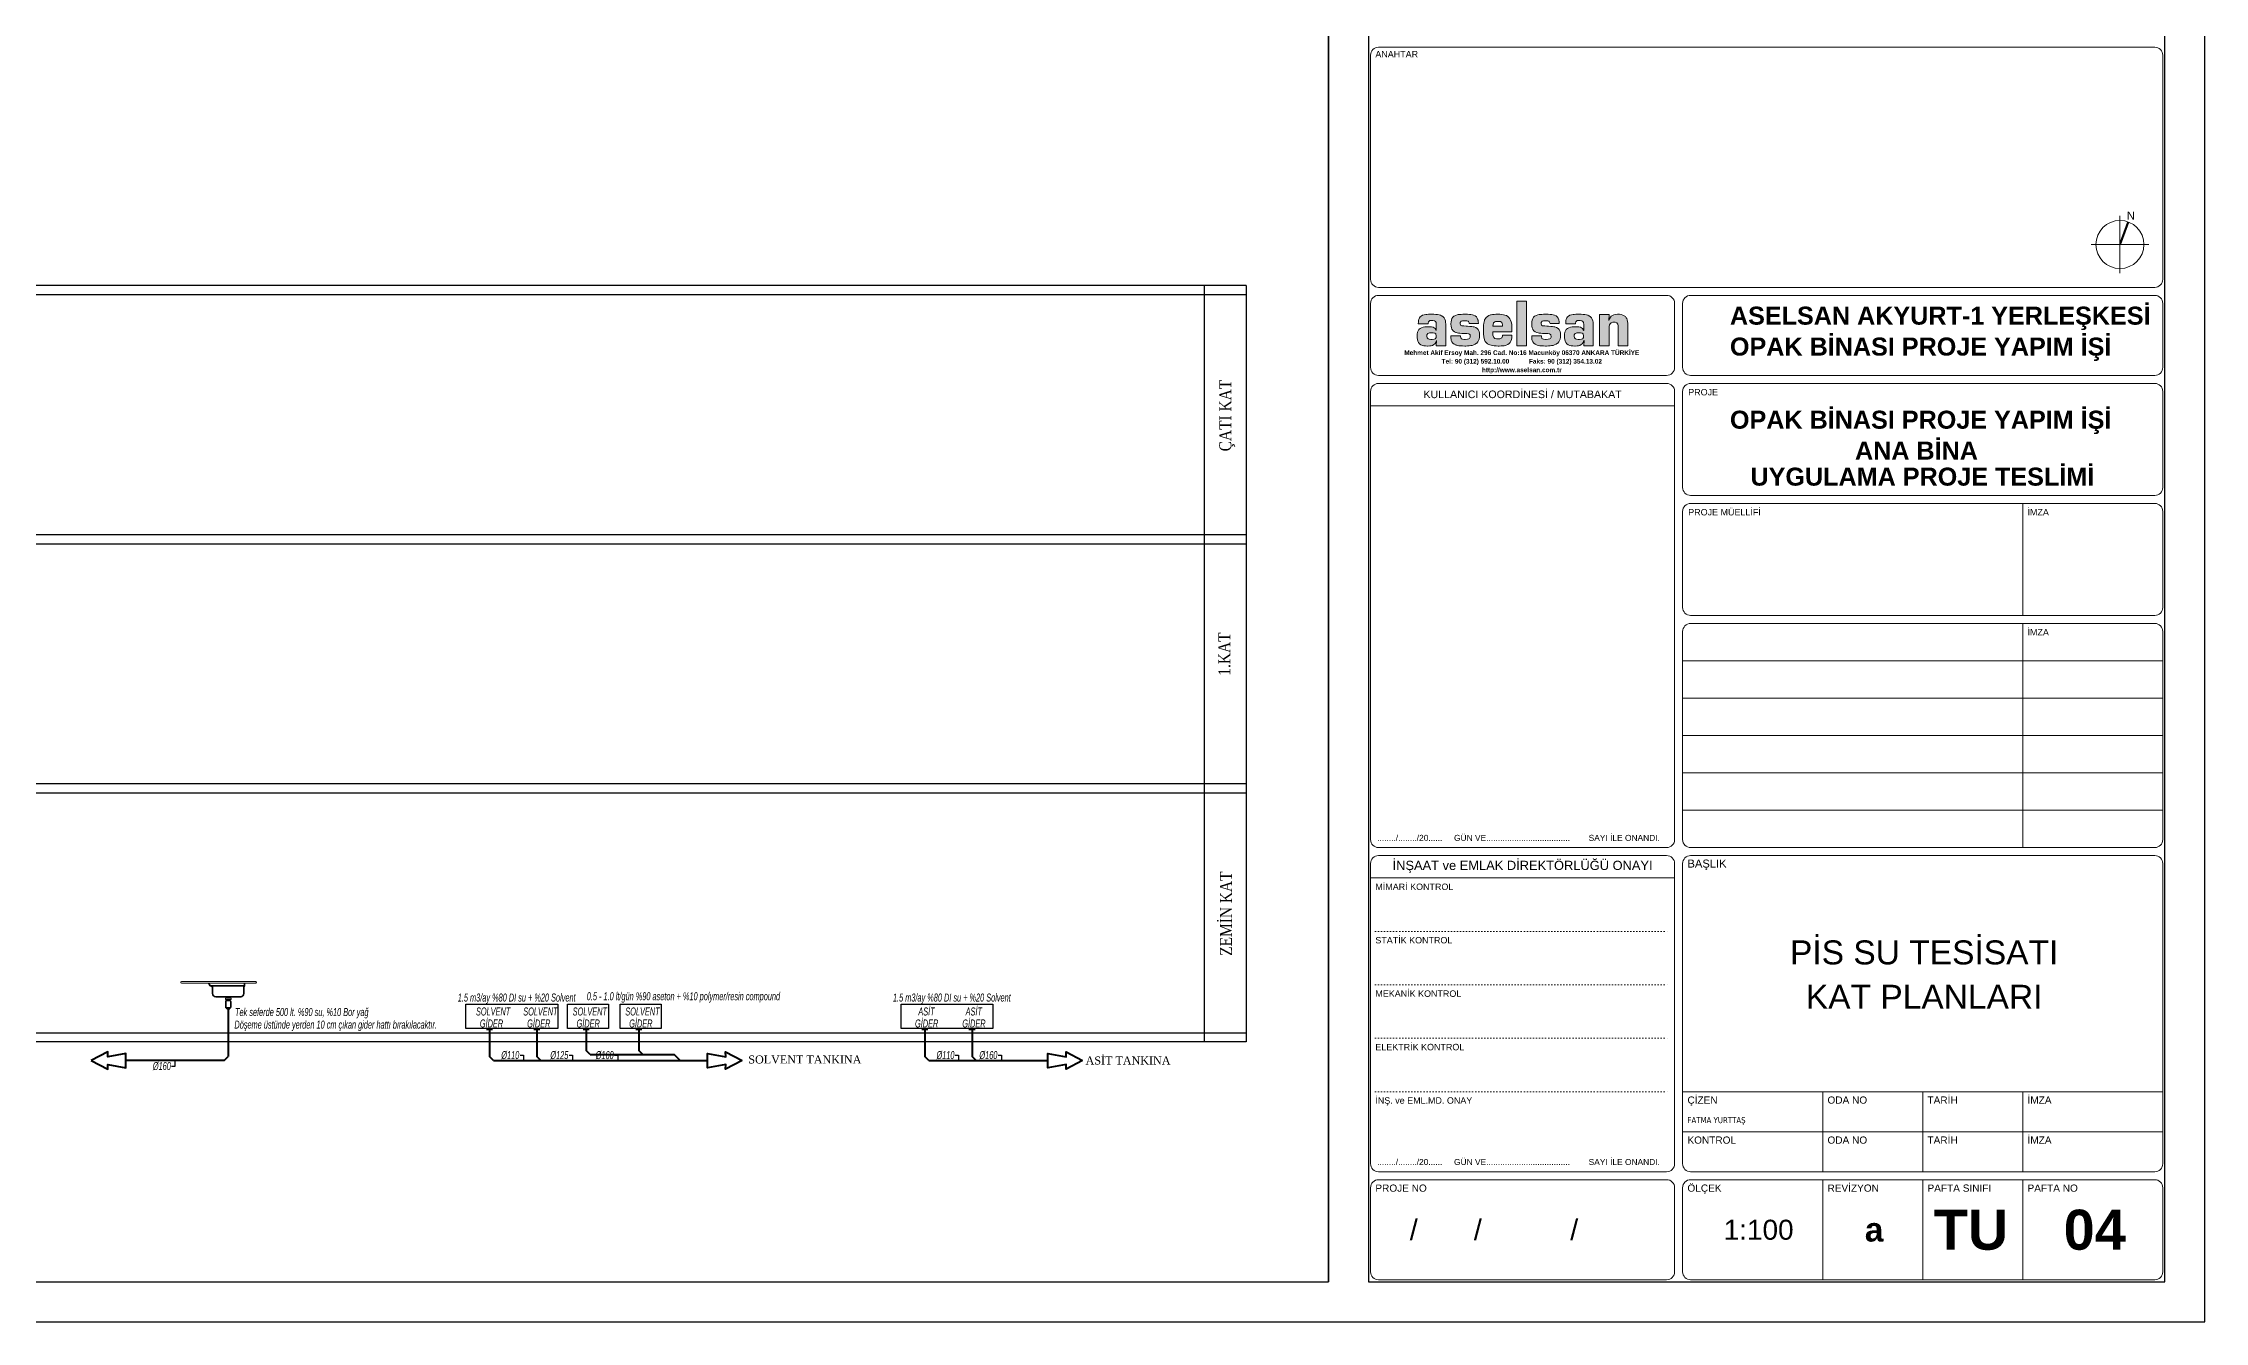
# Model space of a CAD drawing. Header units: centimetres. Extents: x 372964 to 529194, y 28783 to 59011.
# Drawn here: x 523791 to 529194, y 50011 to 53206 of the extents above; entities that cross this region are included whole.
import ezdxf
from ezdxf.enums import TextEntityAlignment as Align

# ---------------------------------------------------------------- set-up
doc = ezdxf.new("R2010")
doc.units = ezdxf.units.CM
doc.linetypes.add('DOT', pattern=[0.25, 0, -0.25])
doc.layers.get('0').update_dxf_attribs({"lineweight": 9})
for name, color, linetype, lineweight in [('0-KRCN-ANTET', 71, 'Continuous', 30), ('0-KRCN-SHT-02CIHAZ', 132, 'Continuous', 25), ('0-KRCN-SHT-EVYEBİRGÖZLÜ', 171, 'Continuous', 35), ('0-KRCN-SHT-PİSSU-BORU', 220, 'PISSU_LINE50', 40), ('0-KRCN-SHT-YAZI-ÇAP-PİSSU', 41, 'Continuous', 30), ('0-KRCN-Z-ANTET', 71, 'Continuous', 30)]:
    doc.layers.add(name, color=color, linetype=linetype, lineweight=lineweight)
doc.styles.add('BAYBURT XREF$0$TIMES', font='times.ttf')
doc.styles.add('Ince', font='arial.ttf')
doc.styles.add('Kalin02', font='arialbd.ttf')
doc.styles.add('logo', font='verdana.ttf')
doc.styles.add('MUF', font='isocpeur.ttf')
doc.styles.add('Normal', font='arial.ttf')
doc.styles.add('YAZI', font='times.ttf')
doc.styles.add('ÇAP-2', font='ARIALNBI.TTF')
doc.linetypes.add('PISSU_LINE50', pattern='A,50,-10,["C",MUF,S=10,R=0,X=1,Y=-5],0', length=60)

# ---------------------------------------------------------------- blocks, each defined once
blk = doc.blocks.new('A$C2C4C0CCB')
at = {"layer": '0-KRCN-SHT-EVYEBİRGÖZLÜ', "color": 120, "lineweight": 20}
for p, q in [((-72.7, 82), (20, 82)), ((-72.7, 80), (20, 80)), ((-17.2, 61.2), (-17.4, 63.1)), ((-11.6, 61.2), (-17.2, 61.2)), ((-16.3, 59.8), (-16.3, 58.3)), ((-12.5, 59.8), (-12.5, 58.3)), ((-11.6, 61.2), (-11.4, 63.1))]:
    blk.add_line(p, q, dxfattribs=at)
at = {"layer": '0-KRCN-SHT-EVYEBİRGÖZLÜ', "linetype": 'Continuous'}
for p, q in [((-38.7, 80), (-37.9, 77.9)), ((-36, 76.6), (5.9, 76.6)), ((-36, 76.6), (-36, 76.6)), ((-34, 74.6), (-34, 67.1)), ((-30, 63.1), (1.2, 63.1)), ((5.2, 74.6), (5.2, 67.1)), ((6, 80), (6, 77)), ((-16.3, 49.1), (-16.3, 47.9)), ((-12.5, 47.9), (-16.3, 47.9)), ((-12.5, 49.1), (-12.5, 47.9))]:
    blk.add_line(p, q, dxfattribs=at)
at = {"layer": '0-KRCN-SHT-EVYEBİRGÖZLÜ', "color": 120, "lineweight": 20}
blk.add_lwpolyline([(-10.8, 61.2), (-10.8, 59.8), (-18, 59.8), (-18, 61.2)], close=True, dxfattribs=at)
at = {"layer": '0-KRCN-SHT-EVYEBİRGÖZLÜ', "linetype": 'Continuous'}
blk.add_lwpolyline([(-11.3, 57.3), (-11.3, 50.1, -0.414214), (-12.3, 49.1), (-16.5, 49.1, -0.414214), (-17.5, 50.1), (-17.5, 57.3, -0.414214), (-16.5, 58.3), (-12.3, 58.3, -0.414214)], format="xyb", close=True, dxfattribs=at)
at = {"layer": '0-KRCN-SHT-EVYEBİRGÖZLÜ', "color": 120, "lineweight": 20}
for centre, start, end in [((-72.7, 81), 90, 270), ((20, 81), 270, 90)]:
    blk.add_arc(centre, 1, start, end, dxfattribs=at)
at = {"layer": '0-KRCN-SHT-EVYEBİRGÖZLÜ', "linetype": 'Continuous'}
for centre, radius, start, end in [((-36, 78.6), 2, 201.2748, 270), ((-36, 74.6), 2, 0, 90), ((-30, 67.1), 4, 180, 270), ((1.2, 67.1), 4, 270, 0), ((7.2, 74.6), 2, 143.6404, 180), ((4, 77), 2, 323.6404, 0)]:
    blk.add_arc(centre, radius, start, end, dxfattribs=at)

msp = doc.modelspace()

# ---------------------------------------------------------------- hatches: boundary and pattern name
msp.add_hatch(color=256).paths.add_polyline_path([(528980.414, 52707.137), (528981.918, 52703.261), (528985.577, 52705.235), (529005.177, 52758.433), (529000.015, 52760.335)])
at = {"true_color": 0x0076c2}
h = msp.add_hatch(color=152, dxfattribs=at)
h.paths.add_polyline_path([(527297.33, 52500.897), (527297.178, 52504.431), (527296.646, 52509.523), (527296.114, 52512.487), (527294.784, 52516.478), (527292.732, 52519.936), (527290.034, 52522.824), (527286.689, 52525.142), (527286.195, 52525.408), (527283.459, 52526.51), (527280.191, 52527.422), (527276.391, 52528.144), (527271.983, 52528.638), (527267.043, 52528.942), (527261.571, 52529.056), (527258.417, 52529.018), (527253.629, 52528.942), (527249.715, 52528.714), (527246.713, 52528.41), (527242.874, 52527.688), (527238.732, 52526.358), (527235.35, 52524.534), (527232.652, 52522.216), (527230.866, 52519.708), (527229.27, 52515.794), (527228.966, 52514.35), (527228.472, 52510.321), (527228.32, 52505.115), (527252.679, 52505.115), (527252.793, 52506.559), (527253.787, 52510.924), (527257.201, 52512.982), (527261.951, 52513.59), (527264.421, 52513.476), (527268.563, 52512.525), (527271.375, 52510.663), (527272.705, 52508.231), (527273.313, 52503.481), (527273.313, 52488.205), (527272.933, 52488.205), (527272.553, 52489.079), (527270.273, 52493.069), (527267.575, 52495.425), (527265.067, 52496.451), (527261.495, 52497.249), (527257.049, 52497.705), (527251.729, 52497.895), (527249.069, 52497.819), (527244.356, 52497.401), (527240.176, 52496.527), (527236.49, 52495.273), (527233.298, 52493.563), (527230.638, 52491.435), (527229.84, 52490.599), (527227.902, 52487.673), (527226.496, 52483.987), (527225.66, 52479.541), (527225.394, 52474.373), (527225.546, 52470.344), (527226.154, 52465.594), (527227.256, 52461.528), (527228.814, 52458.146), (527230.866, 52455.486), (527231.474, 52454.916), (527234.818, 52452.56), (527238.89, 52450.955), (527242.266, 52450.242), (527246.409, 52449.786), (527251.197, 52449.634), (527252.337, 52449.634), (527256.669, 52449.824), (527260.469, 52450.28), (527263.623, 52451.192), (527267.271, 52453.282), (527269.361, 52455.296), (527271.679, 52458.716), (527273.541, 52463.048), (527274.149, 52463.048), (527273.313, 52450.432), (527297.33, 52450.432)])
h.paths.add_polyline_path([(527273.237, 52475.095), (527272.819, 52471.219), (527271.097, 52468.008), (527267.841, 52466.658), (527262.939, 52466.24), (527259.937, 52466.278), (527255.491, 52466.696), (527252.603, 52467.532), (527250.361, 52470.002), (527249.601, 52474.601), (527249.943, 52477.679), (527252.112, 52480.893), (527255.909, 52482.201), (527260.697, 52482.581), (527265.105, 52482.391), (527269.171, 52481.555), (527272.237, 52479.886)], flags=16)
h.paths.add_polyline_path([(527338.523, 52500.023), (527336.813, 52500.251), (527334.039, 52502.113), (527333.051, 52506.179), (527333.279, 52508.497), (527335.448, 52511.653), (527338.713, 52512.449), (527343.995, 52512.678), (527344.307, 52512.693), (527349.505, 52512.373), (527353.127, 52511.365), (527355.205, 52507.167), (527355.433, 52506.027), (527378.31, 52506.027), (527378.158, 52510.701), (527377.626, 52514.388), (527377.36, 52515.414), (527375.764, 52519.214), (527373.446, 52522.368), (527370.329, 52524.876), (527366.491, 52526.776), (527366.225, 52526.852), (527363.413, 52527.65), (527359.917, 52528.258), (527355.813, 52528.714), (527350.987, 52528.98), (527345.553, 52529.056), (527344.223, 52529.056), (527339.359, 52528.98), (527334.989, 52528.79), (527331.189, 52528.486), (527327.92, 52528.068), (527325.108, 52527.498), (527321.042, 52526.244), (527317.736, 52524.572), (527316.786, 52523.926), (527314.316, 52521.494), (527312.34, 52518.416), (527310.972, 52514.616), (527310.136, 52510.131), (527309.87, 52504.963), (527309.87, 52504.355), (527310.136, 52499.415), (527310.934, 52495.235), (527312.188, 52491.777), (527312.758, 52490.675), (527315.152, 52487.521), (527318.344, 52485.051), (527322.372, 52483.151), (527322.752, 52483.037), (527325.336, 52482.353), (527328.566, 52481.783), (527332.405, 52481.327), (527336.889, 52480.985), (527342.019, 52480.757), (527347.795, 52480.643), (527349.923, 52480.567), (527354.331, 52479.807), (527357.405, 52477.999), (527358.283, 52472.815), (527358.245, 52471.561), (527356.535, 52468.102), (527354.863, 52467.266), (527351.101, 52466.468), (527345.781, 52466.24), (527343.691, 52466.24), (527339.093, 52466.696), (527336.205, 52467.608), (527334.989, 52468.786), (527334.039, 52473.157), (527334.039, 52474.753), (527309.452, 52474.753), (527309.642, 52470.002), (527310.098, 52466.316), (527310.782, 52463.58), (527312.454, 52459.856), (527314.81, 52456.74), (527317.888, 52454.232), (527321.688, 52452.294), (527323.094, 52451.8), (527326.172, 52451.002), (527329.859, 52450.394), (527334.115, 52449.976), (527338.941, 52449.71), (527344.375, 52449.634), (527346.655, 52449.634), (527351.177, 52449.786), (527355.395, 52450.052), (527359.309, 52450.508), (527363.007, 52451.092), (527366.909, 52452.18), (527370.596, 52453.966), (527374.054, 52456.474), (527374.662, 52457.006), (527377.17, 52459.856), (527379.07, 52463.2), (527380.438, 52467.038), (527381.274, 52471.409), (527381.54, 52476.311), (527381.54, 52476.881), (527381.198, 52481.669), (527380.324, 52485.811), (527378.842, 52489.345), (527377.968, 52490.789), (527375.346, 52493.601), (527371.888, 52495.805), (527367.631, 52497.401), (527365.237, 52497.895), (527361.665, 52498.389), (527357.067, 52498.807), (527351.481, 52499.187), (527347.681, 52499.415), (527342.133, 52499.757)])
h.paths.add_polyline_path([(527427.065, 52529.056), (527426.837, 52529.056), (527421.897, 52528.942), (527417.489, 52528.676), (527413.651, 52528.182), (527410.382, 52527.498), (527408.976, 52527.156), (527404.834, 52525.636), (527401.262, 52523.622), (527398.26, 52521.152), (527395.79, 52518.15), (527393.928, 52514.654), (527393.472, 52513.438), (527392.56, 52510.283), (527391.876, 52506.521), (527391.382, 52502.075), (527391.078, 52497.021), (527390.964, 52491.283), (527391.002, 52488.129), (527391.116, 52482.923), (527391.306, 52478.401), (527391.648, 52474.563), (527392.066, 52471.447), (527392.522, 52469.09), (527393.852, 52464.872), (527395.714, 52461.224), (527398.07, 52458.07), (527400.996, 52455.448), (527404.416, 52453.358), (527406.848, 52452.332), (527410.116, 52451.344), (527413.917, 52450.584), (527418.173, 52450.052), (527422.961, 52449.71), (527428.243, 52449.634), (527429.991, 52449.634), (527435.045, 52449.748), (527439.415, 52450.052), (527443.101, 52450.47), (527446.065, 52451.078), (527448.003, 52451.648), (527451.917, 52453.358), (527455.148, 52455.714), (527457.732, 52458.64), (527459.556, 52461.87), (527460.924, 52465.67), (527461.722, 52470.002), (527461.988, 52474.867), (527461.988, 52476.387), (527438.503, 52476.387), (527438.313, 52473.841), (527437.021, 52470.192), (527435.729, 52469.014), (527432.309, 52467.722), (527427.217, 52467.266), (527423.455, 52467.532), (527419.541, 52468.596), (527416.957, 52470.534), (527415.817, 52472.625), (527414.943, 52476.577), (527414.639, 52482.011), (527414.715, 52485.013), (527461.988, 52485.013), (527462.064, 52489.497), (527462.064, 52493.145), (527462.064, 52494.323), (527461.912, 52499.339), (527461.608, 52503.595), (527461.076, 52507.167), (527460.43, 52510.017), (527458.986, 52514.274), (527457.086, 52517.96), (527454.73, 52521.076), (527451.879, 52523.622), (527448.535, 52525.636), (527447.737, 52526.016), (527444.621, 52527.118), (527441.011, 52527.954), (527436.869, 52528.562), (527432.233, 52528.942)])
h.paths.add_polyline_path([(527428.585, 52511.043), (527433.057, 52510.775), (527436.869, 52508.725), (527438.161, 52506.331), (527438.807, 52501.467), (527438.883, 52499.035), (527414.943, 52499.035), (527414.937, 52499.035), (527415.095, 52503.481), (527416.311, 52507.585), (527419.123, 52510.093), (527421.441, 52510.739), (527426.229, 52511.081)], flags=16)
h.paths.add_polyline_path([(527498.925, 52561.509), (527474.908, 52561.509), (527474.908, 52450.432), (527498.925, 52450.432)])
h.paths.add_polyline_path([(527519.863, 52524.572), (527518.951, 52523.926), (527516.443, 52521.494), (527514.505, 52518.416), (527513.099, 52514.616), (527512.263, 52510.131), (527511.997, 52504.963), (527511.997, 52504.355), (527512.301, 52499.415), (527513.061, 52495.235), (527514.315, 52491.777), (527514.885, 52490.675), (527517.279, 52487.521), (527520.471, 52485.051), (527524.499, 52483.151), (527524.879, 52483.037), (527527.463, 52482.353), (527530.693, 52481.783), (527534.531, 52481.327), (527539.054, 52480.985), (527544.146, 52480.757), (527549.922, 52480.643), (527552.05, 52480.567), (527556.458, 52479.807), (527559.525, 52478.003), (527560.448, 52472.815), (527560.372, 52471.561), (527558.662, 52468.102), (527556.99, 52467.266), (527553.228, 52466.468), (527547.908, 52466.24), (527545.818, 52466.24), (527541.22, 52466.696), (527538.332, 52467.608), (527537.116, 52468.786), (527536.165, 52473.157), (527536.165, 52474.753), (527511.617, 52474.753), (527511.769, 52470.002), (527512.225, 52466.316), (527512.909, 52463.58), (527514.581, 52459.856), (527516.975, 52456.74), (527520.015, 52454.232), (527523.815, 52452.294), (527525.259, 52451.8), (527528.299, 52451.002), (527531.985, 52450.394), (527536.241, 52449.976), (527541.068, 52449.71), (527546.54, 52449.634), (527548.82, 52449.634), (527553.304, 52449.786), (527557.522, 52450.052), (527561.436, 52450.508), (527565.084, 52451.078), (527569.036, 52452.18), (527572.722, 52453.966), (527576.18, 52456.474), (527576.826, 52457.006), (527579.297, 52459.856), (527581.197, 52463.2), (527582.603, 52467.038), (527583.401, 52471.409), (527583.705, 52476.311), (527583.705, 52476.881), (527583.363, 52481.669), (527582.451, 52485.811), (527580.969, 52489.345), (527580.095, 52490.789), (527577.472, 52493.601), (527574.052, 52495.805), (527569.796, 52497.401), (527567.364, 52497.895), (527563.792, 52498.389), (527559.194, 52498.807), (527553.646, 52499.187), (527549.808, 52499.415), (527544.26, 52499.757), (527540.65, 52500.023), (527538.94, 52500.251), (527536.203, 52502.113), (527535.177, 52506.179), (527535.405, 52508.497), (527537.575, 52511.653), (527540.84, 52512.449), (527546.456, 52512.692), (527551.67, 52512.373), (527555.255, 52511.362), (527557.332, 52507.167), (527557.56, 52506.027), (527580.437, 52506.027), (527580.285, 52510.701), (527579.753, 52514.388), (527579.487, 52515.414), (527577.89, 52519.214), (527575.572, 52522.368), (527572.456, 52524.876), (527568.618, 52526.776), (527568.352, 52526.852), (527565.54, 52527.65), (527562.082, 52528.258), (527557.94, 52528.714), (527553.152, 52528.98), (527547.68, 52529.056), (527546.388, 52529.056), (527541.486, 52528.98), (527537.116, 52528.79), (527533.315, 52528.486), (527530.047, 52528.068), (527527.235, 52527.498), (527523.207, 52526.244)])
h.paths.add_polyline_path([(527606.999, 52526.358), (527603.579, 52524.534), (527600.919, 52522.216), (527599.133, 52519.708), (527597.537, 52515.794), (527597.195, 52514.35), (527596.739, 52510.321), (527596.587, 52505.115), (527620.946, 52505.115), (527621.06, 52506.559), (527622.054, 52510.924), (527625.468, 52512.982), (527630.218, 52513.59), (527632.688, 52513.476), (527636.792, 52512.525), (527639.642, 52510.663), (527640.972, 52508.231), (527641.58, 52503.481), (527641.58, 52488.205), (527641.162, 52488.205), (527640.82, 52489.079), (527638.54, 52493.069), (527635.842, 52495.425), (527633.334, 52496.451), (527629.762, 52497.249), (527625.316, 52497.705), (527619.995, 52497.895), (527617.335, 52497.819), (527612.623, 52497.401), (527608.443, 52496.527), (527604.757, 52495.273), (527601.565, 52493.563), (527598.905, 52491.435), (527598.107, 52490.599), (527596.169, 52487.673), (527594.763, 52483.987), (527593.927, 52479.541), (527593.661, 52474.373), (527593.813, 52470.344), (527594.421, 52465.594), (527595.485, 52461.528), (527597.081, 52458.146), (527599.133, 52455.486), (527599.741, 52454.916), (527603.085, 52452.56), (527607.157, 52450.955), (527610.533, 52450.242), (527614.637, 52449.786), (527619.463, 52449.634), (527620.604, 52449.634), (527624.936, 52449.824), (527628.736, 52450.28), (527631.89, 52451.192), (527635.538, 52453.282), (527637.628, 52455.296), (527639.946, 52458.716), (527641.822, 52463.08), (527642.416, 52463.048), (527641.58, 52450.432), (527665.597, 52450.432), (527665.597, 52500.897), (527665.407, 52504.431), (527664.913, 52509.523), (527664.381, 52512.487), (527663.013, 52516.478), (527660.998, 52519.936), (527658.3, 52522.824), (527654.918, 52525.142), (527654.424, 52525.408), (527651.726, 52526.51), (527648.458, 52527.422), (527644.658, 52528.144), (527640.25, 52528.638), (527635.31, 52528.942), (527629.838, 52529.056), (527626.646, 52529.018), (527621.858, 52528.942), (527617.981, 52528.714), (527614.979, 52528.41), (527611.103, 52527.688)])
h.paths.add_polyline_path([(527624.176, 52482.201), (527628.964, 52482.581), (527633.372, 52482.391), (527637.438, 52481.555), (527640.504, 52479.886), (527641.504, 52475.095), (527641.086, 52471.219), (527639.363, 52468.008), (527636.108, 52466.658), (527631.206, 52466.24), (527628.166, 52466.278), (527623.758, 52466.696), (527620.87, 52467.532), (527618.627, 52470.002), (527617.829, 52474.601), (527618.209, 52477.679), (527620.327, 52480.875)], flags=16)
h.paths.add_polyline_path([(527705.156, 52528.258), (527681.139, 52528.258), (527681.139, 52450.432), (527705.156, 52450.432), (527705.156, 52496.109), (527705.308, 52498.693), (527706.22, 52502.493), (527707.968, 52505.457), (527710.59, 52507.585), (527714.048, 52508.839), (527718.38, 52509.257), (527720.47, 52509.143), (527724.232, 52507.851), (527726.716, 52504.819), (527727.424, 52500.441), (527727.652, 52494.969), (527727.652, 52450.432), (527751.669, 52450.432), (527751.669, 52505.381), (527751.669, 52506.331), (527751.327, 52511.157), (527750.453, 52515.3), (527749.047, 52518.72), (527747.983, 52520.468), (527745.703, 52523.09), (527742.89, 52525.256), (527739.546, 52526.89), (527735.632, 52528.106), (527731.186, 52528.828), (527726.17, 52529.056), (527725.714, 52529.056), (527721.002, 52528.714), (527716.898, 52527.764), (527713.44, 52526.206), (527710.628, 52524.078), (527708.386, 52521.342), (527706.372, 52517.656), (527704.618, 52513.005), (527704.244, 52513.02)])

# ---------------------------------------------------------------- linework, layer by layer
for p, q in [((528981.918, 52775.261), (528981.918, 52631.261)), ((529053.918, 52703.261), (528909.918, 52703.261)), ((528738.918, 51776.261), (528738.918, 52056.261)), ((528738.918, 51196.261), (528738.918, 51756.261)), ((527868.918, 51120.261), (527108.918, 51120.261)), ((527888.918, 50586.261), (529088.918, 50586.261)), ((528238.918, 50386.261), (528238.918, 50586.261)), ((528488.918, 50386.261), (528488.918, 50586.261)), ((528738.918, 50386.261), (528738.918, 50586.261)), ((527888.918, 50486.261), (529088.918, 50486.261)), ((528238.918, 50116.261), (528238.918, 50366.261)), ((528488.918, 50116.261), (528488.918, 50366.261)), ((528738.918, 50116.261), (528738.918, 50366.261))]:
    msp.add_line(p, q)
for points in [[(527128.918, 53196.261), (529068.918, 53196.261, -0.41421356), (529088.918, 53176.261), (529088.918, 52616.261, -0.41421356), (529068.918, 52596.261), (527128.918, 52596.261, -0.41421356), (527108.918, 52616.261), (527108.918, 53176.261, -0.41421356)], [(527908.918, 52356.261), (529068.918, 52356.261, -0.41421356), (529088.918, 52336.261), (529088.918, 52096.261, -0.41421356), (529068.918, 52076.261), (527908.918, 52076.261, -0.41421356), (527888.918, 52096.261), (527888.918, 52336.261, -0.41421356)], [(527908.918, 52056.261), (529068.918, 52056.261, -0.41421356), (529088.918, 52036.261), (529088.918, 51796.261, -0.41421356), (529068.918, 51776.261), (527908.918, 51776.261, -0.41421356), (527888.918, 51796.261), (527888.918, 52036.261, -0.41421356)], [(529068.918, 51196.261), (527908.918, 51196.261, -0.41421356), (527888.918, 51216.261), (527888.918, 51736.261, -0.41421356), (527908.918, 51756.261), (529068.918, 51756.261, -0.41421356), (529088.918, 51736.261), (529088.918, 51216.261, -0.41421356)], [(529068.918, 50386.261), (527908.918, 50386.261, -0.41421356), (527888.918, 50406.261), (527888.918, 51156.261, -0.41421356), (527908.918, 51176.261), (529068.918, 51176.261, -0.41421356), (529088.918, 51156.261), (529088.918, 50406.261, -0.41421356)]]:
    msp.add_lwpolyline(points, format="xyb", close=True)
for points in [[(527848.918, 52376.261), (527128.918, 52376.261, -0.41421356), (527108.918, 52396.261), (527108.918, 52556.261, -0.41421356), (527128.918, 52576.261), (527848.918, 52576.261, -0.41421356), (527868.918, 52556.261), (527868.918, 52396.261, -0.41421356), (527848.918, 52376.261), (527128.918, 52376.261)], [(527888.918, 52396.261, 0.41421356), (527908.918, 52376.261), (529068.918, 52376.261, 0.41421356), (529088.918, 52396.261), (529088.918, 52556.261, 0.41421356), (529068.918, 52576.261), (527908.918, 52576.261, 0.41421356), (527888.918, 52556.261), (527888.918, 52396.261)], [(527868.918, 52300.261), (527868.918, 52336.261, 0.41421356), (527848.918, 52356.261), (527128.918, 52356.261, 0.41421356), (527108.918, 52336.261), (527108.918, 51216.261, 0.41421356), (527128.918, 51196.261), (527848.918, 51196.261, 0.41421356), (527868.918, 51216.261), (527868.918, 52300.261), (527108.918, 52300.261), (527108.918, 51216.261)], [(527128.918, 51176.261, 0.41421356), (527108.918, 51156.261), (527108.918, 50406.261, 0.41421356), (527128.918, 50386.261), (527848.918, 50386.261, 0.41421356), (527868.918, 50406.261), (527868.918, 51120.261), (527868.918, 51156.261, 0.41421356), (527848.918, 51176.261), (527128.918, 51176.261)], [(527108.918, 50136.261, 0.41421356), (527128.918, 50116.261), (527848.918, 50116.261, 0.41421356), (527868.918, 50136.261), (527868.918, 50346.261, 0.41421356), (527848.918, 50366.261), (527128.918, 50366.261, 0.41421356), (527108.918, 50346.261), (527108.918, 50136.261)], [(527888.918, 50346.261, -0.41421356), (527908.918, 50366.261), (529068.918, 50366.261, -0.41421356), (529088.918, 50346.261), (529088.918, 50136.261, -0.41421356), (529068.918, 50116.261), (527908.918, 50116.261, -0.41421356), (527888.918, 50136.261), (527888.918, 50346.261)]]:
    msp.add_lwpolyline(points, format="xyb")
at = {"color": 152, "lineweight": 0, "true_color": 0x0076c2}
for points in [[(527228.966, 52514.35), (527228.472, 52510.321), (527228.32, 52505.115), (527252.679, 52505.115), (527252.793, 52506.559), (527253.667, 52510.397), (527254.237, 52511.195), (527257.201, 52512.982), (527261.951, 52513.59)], [(527261.571, 52529.056), (527258.417, 52529.018), (527253.629, 52528.942), (527249.715, 52528.714), (527246.713, 52528.41), (527242.874, 52527.688), (527238.732, 52526.358), (527235.35, 52524.534), (527232.652, 52522.216), (527230.866, 52519.708), (527229.27, 52515.794), (527228.966, 52514.35)], [(527274.149, 52463.048), (527273.313, 52450.432), (527297.33, 52450.432), (527297.33, 52500.897), (527297.178, 52504.431), (527296.646, 52509.523), (527296.114, 52512.487), (527294.784, 52516.478), (527292.732, 52519.936), (527290.034, 52522.824), (527286.689, 52525.142), (527286.195, 52525.408), (527283.459, 52526.51), (527280.191, 52527.422), (527276.391, 52528.144), (527271.983, 52528.638), (527267.043, 52528.942), (527261.571, 52529.056)], [(527261.951, 52513.59), (527264.421, 52513.476), (527268.563, 52512.525), (527271.375, 52510.663), (527272.705, 52508.231), (527273.313, 52503.481), (527273.313, 52488.205), (527272.933, 52488.205)], [(527345.553, 52529.056), (527344.223, 52529.056), (527339.359, 52528.98), (527334.989, 52528.79), (527331.189, 52528.486), (527327.92, 52528.068), (527325.108, 52527.498), (527321.042, 52526.244), (527317.736, 52524.572), (527316.786, 52523.926), (527314.316, 52521.494), (527312.34, 52518.416), (527310.972, 52514.616), (527310.136, 52510.131), (527309.87, 52504.963), (527309.87, 52504.355), (527310.136, 52499.415), (527310.934, 52495.235), (527312.188, 52491.777), (527312.758, 52490.675), (527315.152, 52487.521), (527318.344, 52485.051), (527322.372, 52483.151), (527322.752, 52483.037), (527325.336, 52482.353), (527328.566, 52481.783), (527332.405, 52481.327), (527336.889, 52480.985), (527342.019, 52480.757), (527347.795, 52480.643), (527349.923, 52480.567), (527354.331, 52479.807), (527356.915, 52478.287), (527357.523, 52477.299), (527358.283, 52472.815), (527358.245, 52471.561), (527356.535, 52468.102), (527354.863, 52467.266), (527351.101, 52466.468), (527345.781, 52466.24)], [(527310.782, 52463.58), (527312.454, 52459.856), (527314.81, 52456.74), (527317.888, 52454.232), (527321.688, 52452.294), (527323.094, 52451.8), (527326.172, 52451.002), (527329.859, 52450.394), (527334.115, 52449.976), (527338.941, 52449.71), (527344.375, 52449.634), (527346.655, 52449.634), (527351.177, 52449.786), (527355.395, 52450.052), (527359.309, 52450.508), (527362.919, 52451.078), (527362.957, 52451.078), (527366.909, 52452.18), (527370.596, 52453.966), (527374.054, 52456.474), (527374.662, 52457.006), (527377.17, 52459.856), (527379.07, 52463.2), (527380.438, 52467.038), (527381.274, 52471.409), (527381.54, 52476.311), (527381.54, 52476.881), (527381.198, 52481.669), (527380.324, 52485.811), (527378.842, 52489.345), (527377.968, 52490.789), (527375.346, 52493.601), (527371.888, 52495.805), (527367.631, 52497.401), (527365.237, 52497.895), (527361.665, 52498.389), (527357.067, 52498.807), (527351.481, 52499.187), (527347.681, 52499.415), (527342.133, 52499.757), (527338.523, 52500.023), (527336.813, 52500.251), (527334.039, 52502.113), (527333.051, 52506.179), (527333.279, 52508.497), (527335.369, 52511.537), (527335.597, 52511.689), (527338.713, 52512.449), (527343.995, 52512.678), (527344.563, 52512.706)], [(527343.995, 52512.678), (527344.565, 52512.678), (527349.505, 52512.373), (527352.507, 52511.537), (527353.305, 52511.005), (527355.205, 52507.167), (527355.433, 52506.027), (527378.31, 52506.027), (527378.158, 52510.701), (527377.626, 52514.388)], [(527377.626, 52514.388), (527377.36, 52515.414), (527375.764, 52519.214), (527373.446, 52522.368), (527370.329, 52524.876), (527366.491, 52526.776), (527366.225, 52526.852), (527363.413, 52527.65), (527359.917, 52528.258), (527355.813, 52528.714), (527350.987, 52528.98), (527345.553, 52529.056)], [(527393.472, 52513.438), (527392.56, 52510.283), (527391.876, 52506.521), (527391.382, 52502.075), (527391.078, 52497.021)], [(527427.065, 52529.056), (527426.837, 52529.056), (527421.897, 52528.942), (527417.489, 52528.676), (527413.651, 52528.182), (527410.382, 52527.498), (527408.976, 52527.156), (527404.834, 52525.636), (527401.262, 52523.622), (527398.26, 52521.152), (527395.79, 52518.15), (527393.928, 52514.654), (527393.472, 52513.438)], [(527427.217, 52467.266), (527423.455, 52467.532), (527419.541, 52468.596), (527416.957, 52470.534), (527415.817, 52472.625), (527414.943, 52476.577), (527414.639, 52482.011), (527414.715, 52485.013), (527461.988, 52485.013), (527462.064, 52489.497), (527462.064, 52493.145), (527462.064, 52494.323), (527461.912, 52499.339), (527461.608, 52503.595), (527461.076, 52507.167), (527460.43, 52510.017), (527458.986, 52514.274), (527457.086, 52517.96), (527454.73, 52521.076), (527451.879, 52523.622), (527448.535, 52525.636), (527447.737, 52526.016), (527444.621, 52527.118), (527441.011, 52527.954), (527436.869, 52528.562), (527432.233, 52528.942), (527427.065, 52529.056)], [(527547.68, 52529.056), (527546.388, 52529.056), (527541.486, 52528.98), (527537.116, 52528.79), (527533.315, 52528.486), (527530.047, 52528.068), (527527.235, 52527.498), (527523.207, 52526.244), (527519.863, 52524.572), (527518.951, 52523.926), (527516.443, 52521.494), (527514.505, 52518.416), (527513.099, 52514.616), (527512.263, 52510.131), (527511.997, 52504.963), (527511.997, 52504.355), (527512.301, 52499.415), (527513.061, 52495.235), (527514.315, 52491.777), (527514.885, 52490.675), (527517.279, 52487.521), (527520.471, 52485.051), (527524.499, 52483.151), (527524.879, 52483.037), (527527.463, 52482.353), (527530.693, 52481.783), (527534.531, 52481.327), (527539.054, 52480.985), (527544.146, 52480.757), (527549.922, 52480.643), (527552.05, 52480.567), (527556.458, 52479.807), (527559.042, 52478.287), (527559.65, 52477.299), (527560.448, 52472.815), (527560.372, 52471.561), (527558.662, 52468.102), (527556.99, 52467.266), (527553.228, 52466.468), (527547.908, 52466.24), (527547.908, 52466.24)], [(527512.909, 52463.58), (527514.581, 52459.856), (527516.975, 52456.74), (527520.015, 52454.232), (527523.815, 52452.294), (527525.259, 52451.8), (527528.299, 52451.002), (527531.985, 52450.394), (527536.241, 52449.976), (527541.068, 52449.71), (527546.54, 52449.634), (527548.82, 52449.634), (527553.304, 52449.786), (527557.522, 52450.052), (527561.436, 52450.508), (527565.084, 52451.078), (527565.084, 52451.078), (527569.036, 52452.18), (527572.722, 52453.966), (527576.18, 52456.474), (527576.826, 52457.006), (527579.297, 52459.856), (527581.197, 52463.2), (527582.603, 52467.038), (527583.401, 52471.409), (527583.705, 52476.311), (527583.705, 52476.881), (527583.363, 52481.669), (527582.451, 52485.811), (527580.969, 52489.345), (527580.095, 52490.789), (527577.472, 52493.601), (527574.052, 52495.805), (527569.796, 52497.401), (527567.364, 52497.895), (527563.792, 52498.389), (527559.194, 52498.807), (527553.646, 52499.187), (527549.808, 52499.415), (527544.26, 52499.757), (527540.65, 52500.023), (527538.94, 52500.251), (527536.203, 52502.113), (527535.177, 52506.179), (527535.405, 52508.497), (527537.496, 52511.537), (527537.724, 52511.689), (527540.84, 52512.449), (527546.122, 52512.678), (527546.122, 52512.678)], [(527546.122, 52512.678), (527546.692, 52512.678), (527551.67, 52512.373), (527554.634, 52511.537), (527555.432, 52511.005), (527557.332, 52507.167), (527557.56, 52506.027), (527580.437, 52506.027), (527580.285, 52510.701), (527579.753, 52514.388)], [(527579.753, 52514.388), (527579.487, 52515.414), (527577.89, 52519.214), (527575.572, 52522.368), (527572.456, 52524.876), (527568.618, 52526.776), (527568.352, 52526.852), (527565.54, 52527.65), (527562.082, 52528.258), (527557.94, 52528.714), (527553.152, 52528.98), (527547.68, 52529.056)], [(527597.195, 52514.35), (527596.739, 52510.321), (527596.587, 52505.115), (527620.946, 52505.115), (527621.06, 52506.559), (527621.934, 52510.397), (527622.504, 52511.195), (527625.468, 52512.982), (527630.218, 52513.59)], [(527629.838, 52529.056), (527626.646, 52529.018), (527621.858, 52528.942), (527617.981, 52528.714), (527614.979, 52528.41), (527611.103, 52527.688), (527606.999, 52526.358), (527603.579, 52524.534), (527600.919, 52522.216), (527599.133, 52519.708), (527597.537, 52515.794), (527597.195, 52514.35)], [(527641.822, 52463.08), (527642.416, 52463.048), (527641.58, 52450.432), (527665.597, 52450.432), (527665.597, 52500.897), (527665.407, 52504.431), (527664.913, 52509.523), (527664.381, 52512.487), (527663.013, 52516.478), (527660.998, 52519.936), (527658.3, 52522.824), (527654.918, 52525.142), (527654.424, 52525.408), (527651.726, 52526.51), (527648.458, 52527.422), (527644.658, 52528.144), (527640.25, 52528.638), (527635.31, 52528.942), (527629.838, 52529.056)], [(527630.218, 52513.59), (527632.688, 52513.476), (527636.792, 52512.525), (527639.642, 52510.663), (527640.972, 52508.231), (527641.58, 52503.481), (527641.58, 52488.205), (527641.162, 52488.205), (527641.162, 52488.205)], [(527705.156, 52528.258), (527681.139, 52528.258), (527681.139, 52450.432), (527705.156, 52450.432), (527705.156, 52496.109), (527705.308, 52498.693), (527706.22, 52502.493), (527707.968, 52505.457), (527710.59, 52507.585), (527714.048, 52508.839), (527718.38, 52509.257), (527718.38, 52509.257)], [(527726.17, 52529.056), (527725.714, 52529.056), (527721.002, 52528.714), (527716.898, 52527.764), (527713.44, 52526.206), (527710.628, 52524.078), (527708.386, 52521.342), (527706.372, 52517.656), (527704.624, 52513.02), (527704.244, 52513.02), (527704.618, 52513.005)], [(527704.618, 52513.005), (527704.244, 52513.02), (527705.156, 52528.258)], [(527751.327, 52511.157), (527750.453, 52515.3), (527749.047, 52518.72), (527747.983, 52520.468), (527745.703, 52523.09), (527742.89, 52525.256), (527739.546, 52526.89), (527735.632, 52528.106), (527731.186, 52528.828), (527726.17, 52529.056)], [(527226.496, 52483.987), (527225.66, 52479.541), (527225.394, 52474.373), (527225.546, 52470.344), (527226.154, 52465.594)], [(527226.154, 52465.594), (527227.256, 52461.528), (527228.814, 52458.146), (527230.866, 52455.486), (527231.474, 52454.916), (527234.818, 52452.56), (527238.77, 52451.002), (527238.846, 52450.964), (527242.266, 52450.242), (527246.409, 52449.786), (527251.197, 52449.634), (527252.337, 52449.634), (527256.669, 52449.824), (527260.469, 52450.28), (527263.623, 52451.192), (527267.271, 52453.282), (527269.361, 52455.296), (527271.679, 52458.716), (527273.541, 52463.048), (527274.149, 52463.048)], [(527227.902, 52487.673), (527226.496, 52483.987)], [(527251.729, 52497.895), (527249.069, 52497.819), (527244.356, 52497.401), (527240.176, 52496.527), (527236.49, 52495.273), (527233.298, 52493.563), (527230.638, 52491.435), (527229.84, 52490.599), (527227.902, 52487.673)], [(527262.939, 52466.24), (527259.937, 52466.278), (527255.491, 52466.696), (527252.603, 52467.532), (527250.361, 52470.002), (527249.601, 52474.601), (527249.943, 52477.679), (527251.995, 52480.719), (527252.489, 52481.023), (527255.909, 52482.201), (527260.697, 52482.581)], [(527272.933, 52488.205), (527272.553, 52489.079), (527270.273, 52493.069), (527267.575, 52495.425), (527265.067, 52496.451), (527261.495, 52497.249), (527257.049, 52497.705), (527251.729, 52497.895)], [(527260.697, 52482.581), (527265.105, 52482.391), (527269.171, 52481.555), (527271.755, 52480.149), (527272.325, 52479.465), (527273.237, 52475.095), (527272.819, 52471.219), (527271.147, 52468.102), (527270.957, 52467.95), (527267.841, 52466.658), (527262.939, 52466.24)], [(527334.039, 52474.753), (527309.452, 52474.753), (527309.642, 52470.002), (527310.098, 52466.316), (527310.782, 52463.58)], [(527345.781, 52466.24), (527343.691, 52466.24), (527339.093, 52466.696), (527336.205, 52467.608), (527334.989, 52468.786), (527334.039, 52473.157), (527334.039, 52474.753)], [(527391.078, 52497.021), (527390.964, 52491.283), (527391.002, 52488.129), (527391.116, 52482.923), (527391.306, 52478.401), (527391.648, 52474.563), (527392.066, 52471.447), (527392.522, 52469.09), (527393.852, 52464.872), (527395.714, 52461.224), (527398.07, 52458.07), (527400.996, 52455.448), (527404.416, 52453.358), (527406.848, 52452.332), (527410.116, 52451.344), (527413.917, 52450.584), (527418.173, 52450.052), (527422.961, 52449.71), (527428.243, 52449.634), (527429.991, 52449.634), (527435.045, 52449.748), (527439.415, 52450.052), (527443.101, 52450.47), (527446.065, 52451.078), (527448.003, 52451.648), (527451.917, 52453.358), (527455.148, 52455.714), (527457.732, 52458.64), (527459.556, 52461.87), (527460.924, 52465.67)], [(527414.937, 52499.035), (527414.943, 52499.035), (527414.943, 52499.187), (527415.095, 52503.481), (527416.311, 52507.585), (527419.123, 52510.093), (527421.441, 52510.739), (527426.229, 52511.081)], [(527426.229, 52511.081), (527428.585, 52511.043), (527432.385, 52510.815), (527433.335, 52510.625), (527436.869, 52508.725), (527438.161, 52506.331), (527438.807, 52501.467), (527438.883, 52499.035), (527414.943, 52499.035), (527414.937, 52499.035)], [(527461.988, 52476.387), (527438.503, 52476.387), (527438.313, 52473.841), (527437.021, 52470.192), (527435.729, 52469.014), (527432.309, 52467.722), (527427.217, 52467.266)], [(527460.924, 52465.67), (527461.722, 52470.002), (527461.988, 52474.867), (527461.988, 52476.387)], [(527536.165, 52474.753), (527511.617, 52474.753), (527511.769, 52470.002), (527512.225, 52466.316), (527512.909, 52463.58)], [(527547.908, 52466.24), (527547.908, 52466.24), (527545.818, 52466.24), (527541.22, 52466.696), (527538.332, 52467.608), (527537.116, 52468.786), (527536.165, 52473.157), (527536.165, 52474.753)], [(527594.763, 52483.987), (527593.927, 52479.541), (527593.661, 52474.373), (527593.813, 52470.344), (527594.421, 52465.594)], [(527594.421, 52465.594), (527595.485, 52461.528), (527597.081, 52458.146), (527599.133, 52455.486), (527599.741, 52454.916), (527603.085, 52452.56), (527607.037, 52451.002), (527607.113, 52450.964), (527610.533, 52450.242), (527614.637, 52449.786), (527619.463, 52449.634), (527620.604, 52449.634), (527624.936, 52449.824), (527628.736, 52450.28), (527631.89, 52451.192), (527635.538, 52453.282), (527637.628, 52455.296), (527639.946, 52458.716), (527641.808, 52463.048), (527642.416, 52463.048), (527641.822, 52463.08)], [(527596.169, 52487.673), (527594.763, 52483.987)], [(527619.995, 52497.895), (527617.335, 52497.819), (527612.623, 52497.401), (527608.443, 52496.527), (527604.757, 52495.273), (527601.565, 52493.563), (527598.905, 52491.435), (527598.107, 52490.599), (527596.169, 52487.673), (527596.169, 52487.673)], [(527631.206, 52466.24), (527628.166, 52466.278), (527623.758, 52466.696), (527620.87, 52467.532), (527618.627, 52470.002), (527617.829, 52474.601), (527618.209, 52477.679), (527620.223, 52480.719), (527620.756, 52481.023), (527624.176, 52482.201), (527628.964, 52482.581)], [(527641.162, 52488.205), (527641.162, 52488.205), (527640.82, 52489.079), (527638.54, 52493.069), (527635.842, 52495.425), (527633.334, 52496.451), (527629.762, 52497.249), (527625.316, 52497.705), (527619.995, 52497.895)], [(527628.964, 52482.581), (527633.372, 52482.391), (527637.438, 52481.555), (527640.022, 52480.149), (527640.592, 52479.465), (527641.504, 52475.095), (527641.086, 52471.219), (527639.414, 52468.102), (527639.224, 52467.95), (527636.108, 52466.658), (527631.206, 52466.24)], [(527718.38, 52509.257), (527718.38, 52509.257), (527720.47, 52509.143), (527724.232, 52507.851), (527726.474, 52505.115), (527726.816, 52504.203), (527727.424, 52500.441), (527727.652, 52494.969), (527727.652, 52450.432), (527751.669, 52450.432), (527751.669, 52505.381), (527751.669, 52506.331), (527751.327, 52511.157)]]:
    msp.add_lwpolyline(points, dxfattribs=at)
msp.add_lwpolyline([(527498.925, 52561.509), (527498.925, 52450.432), (527474.908, 52450.432), (527474.908, 52561.509), (527498.925, 52561.509)], close=True, dxfattribs=at)
for points in [[(527108.918, 52300.261), (527868.918, 52300.261)], [(527888.918, 51662.928), (529088.918, 51662.928)], [(527888.918, 51569.594), (529088.918, 51569.594)], [(527888.918, 51476.261), (529088.918, 51476.261)], [(527888.918, 51382.928), (529088.918, 51382.928)], [(527888.918, 51289.594), (529088.918, 51289.594)], [(527108.918, 51120.261), (527868.918, 51120.261)]]:
    msp.add_lwpolyline(points)
at = {"linetype": 'DOT', "ltscale": 30}
for points in [[(527120.918, 50986.761), (527856.918, 50986.761)], [(527120.918, 50853.261), (527856.918, 50853.261)], [(527120.918, 50719.761), (527856.918, 50719.761)], [(527120.918, 50586.261), (527856.918, 50586.261)]]:
    msp.add_lwpolyline(points, dxfattribs=at)
msp.add_circle((528981.918, 52703.261), 60)
at = {"layer": '0-KRCN-SHT-02CIHAZ', "color": 8}
for p, q in [((526797.687, 52600.605), (520516.933, 52600.605)), ((520516.933, 52578.105), (526797.687, 52578.105)), ((526692.687, 52600.605), (526692.687, 50710.605)), ((526797.687, 52600.605), (526797.687, 50710.605)), ((526797.687, 51978.105), (520516.933, 51978.105)), ((520516.933, 51955.605), (526797.687, 51955.605)), ((526797.687, 51355.605), (520516.933, 51355.605)), ((520516.933, 51333.105), (526797.687, 51333.105)), ((520516.933, 50733.105), (526797.687, 50733.105)), ((526797.687, 50710.605), (520516.933, 50710.605))]:
    msp.add_line(p, q, dxfattribs=at)
at = {"layer": '0-KRCN-SHT-PİSSU-BORU', "color": 30}
for p, q in [((524253.825, 50793.105), (524253.825, 50674.036)), ((524906.904, 50741.478), (524906.904, 50674.036)), ((525025.128, 50741.478), (525025.128, 50674.036)), ((525148.606, 50741.478), (525148.606, 50689.036)), ((525280.202, 50741.478), (525280.202, 50689.036)), ((525994.563, 50741.478), (525994.563, 50674.036)), ((526112.786, 50741.478), (526112.786, 50674.036)), ((525158.606, 50679.036), (525148.606, 50689.036)), ((525158.606, 50679.036), (525368.295, 50679.036)), ((525290.202, 50679.036), (525280.202, 50689.036)), ((525383.295, 50664.036), (525368.295, 50679.036)), ((524243.825, 50664.036), (523997.936, 50664.036)), ((524243.825, 50664.036), (524253.825, 50674.036)), ((524916.904, 50664.036), (524906.904, 50674.036)), ((524916.904, 50664.036), (525451.759, 50664.036)), ((525035.128, 50664.036), (525025.128, 50674.036)), ((526004.563, 50664.036), (525994.563, 50674.036)), ((526004.563, 50664.036), (526302.506, 50664.036)), ((526122.786, 50664.036), (526112.786, 50674.036))]:
    msp.add_line(p, q, dxfattribs=at)
for points in [[(523911.264, 50664.068), (523952.596, 50642.432), (523952.577, 50654.343), (523997.936, 50646.162), (523997.936, 50681.91), (523952.576, 50673.321), (523952.596, 50685.704), (523911.264, 50664.068)], [(525538.431, 50664.068), (525497.099, 50642.432), (525497.118, 50654.343), (525451.759, 50646.162), (525451.759, 50681.91), (525497.12, 50673.321), (525497.099, 50685.704), (525538.431, 50664.068)], [(526389.178, 50664.068), (526347.846, 50642.432), (526347.864, 50654.343), (526302.506, 50646.162), (526302.506, 50681.91), (526347.866, 50673.321), (526347.846, 50685.704), (526389.178, 50664.068)]]:
    msp.add_lwpolyline(points, dxfattribs=at)
at = {"layer": '0-KRCN-SHT-YAZI-ÇAP-PİSSU', "linetype": 'Continuous'}
for p, q in [((524899.404, 50741.478), (524914.404, 50741.478)), ((525017.628, 50741.478), (525032.628, 50741.478)), ((525141.106, 50741.478), (525156.106, 50741.478)), ((525272.702, 50741.478), (525287.702, 50741.478)), ((525987.063, 50741.478), (526002.063, 50741.478)), ((526105.286, 50741.478), (526120.286, 50741.478)), ((524983.25, 50677.67), (524991.688, 50677.67)), ((524991.688, 50677.67), (524991.688, 50664.036)), ((525105.852, 50677.67), (525114.29, 50677.67)), ((525114.29, 50677.67), (525114.29, 50664.036)), ((525219.19, 50677.67), (525227.627, 50677.67)), ((525227.627, 50677.67), (525227.627, 50664.036)), ((526070.908, 50677.67), (526079.346, 50677.67)), ((526079.346, 50677.67), (526079.346, 50664.036)), ((526178.125, 50677.67), (526186.563, 50677.67)), ((526186.563, 50677.67), (526186.563, 50664.036)), ((524112.443, 50650.402), (524120.881, 50650.402)), ((524120.881, 50650.402), (524120.881, 50664.036))]:
    msp.add_line(p, q, dxfattribs=at)
at = {"layer": '0-KRCN-SHT-YAZI-ÇAP-PİSSU', "color": 1, "linetype": 'Continuous'}
for points in [[(524847.723, 50805.064), (525077.261, 50805.064), (525077.261, 50743.762), (524847.723, 50743.762)], [(525101.987, 50805.064), (525203.928, 50805.064), (525203.928, 50743.762), (525101.987, 50743.762)], [(525233.583, 50805.064), (525335.523, 50805.064), (525335.523, 50743.762), (525233.583, 50743.762)], [(525935.381, 50805.064), (526164.919, 50805.064), (526164.919, 50743.762), (525935.381, 50743.762)]]:
    msp.add_lwpolyline(points, close=True, dxfattribs=at)
at = {"layer": '0-KRCN-Z-ANTET'}
for points in [[(405464.066, 50011.261), (529193.918, 50011.261), (529193.918, 59011.261), (405464.066, 59011.261)], [(503064.066, 50111.261), (527003.918, 50111.261), (527003.918, 58911.261), (503064.066, 58911.261)]]:
    msp.add_lwpolyline(points, close=True, dxfattribs=at)
for points in [[(527003.918, 58911.261), (527003.918, 50111.261)], [(527103.918, 58911.261), (527103.918, 50111.261)], [(527103.918, 50111.261), (529093.918, 50111.261), (529093.918, 58911.261), (527103.918, 58911.261)], [(527103.918, 50111.261), (529093.918, 50111.261), (529093.918, 58911.261), (527103.918, 58911.261)]]:
    msp.add_lwpolyline(points, dxfattribs=at)

# ---------------------------------------------------------------- block references
at = {"layer": '0-KRCN-SHT-EVYEBİRGÖZLÜ', "xscale": 2, "yscale": 2, "zscale": 2}
msp.add_blockref('A$C2C4C0CCB', (524282.605, 50697.244), dxfattribs=at)

# ---------------------------------------------------------------- texts
at = {"style": 'Ince'}
for s, height, p in [('ANAHTAR', 16, (527120.918, 53170.923)), ('N', 20, (528999.213, 52765.454)), ('PROJE ', 16, (527902.918, 52326.261)), ('PROJE MÜELLİFİ', 16, (527902.918, 52026.261)), ('İMZA', 16, (528750.918, 52026.261)), ('İMZA', 16, (528750.918, 51726.261)), ('......../......../20......     GÜN VE....................................        SAYI İLE ONANDI.', 15, (527125.379, 51213.02)), ('BAŞLIK', 20, (527900.918, 51146.261)), ('MİMARİ KONTROL', 16, (527120.918, 51090.261)), ('STATİK KONTROL', 16, (527120.918, 50956.761)), ('MEKANİK KONTROL', 16, (527120.918, 50823.261)), ('ELEKTRİK KONTROL', 16, (527120.918, 50689.761)), ('İNŞ. ve EML.MD. ONAY', 16, (527120.918, 50556.261)), ('ÇİZEN', 18, (527900.918, 50556.261)), ('ODA NO', 18, (528250.918, 50556.261)), ('TARİH', 18, (528500.918, 50556.261)), ('İMZA', 18, (528750.918, 50556.261)), ('KONTROL ', 18, (527900.918, 50456.261)), ('ODA NO', 18, (528250.918, 50456.261)), ('TARİH', 18, (528500.918, 50456.261)), ('İMZA', 18, (528750.918, 50456.261)), ('......../......../20......     GÜN VE....................................        SAYI İLE ONANDI.', 15, (527125.379, 50403.02)), ('PROJE NO', 18, (527120.918, 50336.261)), ('ÖLÇEK', 18, (527900.918, 50336.261)), ('REVİZYON', 18, (528250.918, 50336.261)), ('PAFTA SINIFI', 18, (528500.918, 50336.261)), ('PAFTA NO', 18, (528750.918, 50336.261))]:
    msp.add_text(s, height=height, dxfattribs=at).set_placement(p)
for s, height, style, p in [('ASELSAN AKYURT-1 YERLEŞKESİ', 45, 'Kalin02', (528007.14, 52525.525)), ('OPAK BİNASI PROJE YAPIM İŞİ', 45, 'Kalin02', (528007.14, 52448.229)), ('OPAK BİNASI PROJE YAPIM İŞİ', 45, 'Kalin02', (528007.14, 52265.525)), ('ANA BİNA', 45, 'Kalin02', (528319.695, 52188.229)), ('UYGULAMA PROJE TESLİMİ', 45, 'Kalin02', (528058.488, 52123.229)), ('/', 51.84, 'Ince', (527206.896, 50241.261)), ('/', 51.84, 'Ince', (527367.025, 50241.261)), ('/', 51.84, 'Ince', (527607.895, 50241.261)), ('04', 100, 'Kalin02', (528841.201, 50241.261))]:
    msp.add_text(s, height=height, dxfattribs=dict(style=style)).set_placement(p, align=Align.MIDDLE_LEFT)
at = {"style": 'Kalin02'}
for s, p in [('Mehmet Akif Ersoy Mah. 296 Cad. No:16 Macunköy 06370 ANKARA TÜRKİYE', (527486.916, 52427.238)), ('Tel: 90 (312) 592.10.00           Faks: 90 (312) 354.13.02', (527486.916, 52405.716)), ('http://www.aselsan.com.tr', (527486.916, 52384.194))]:
    msp.add_text(s, height=11.51814, dxfattribs=at).set_placement(p, align=Align.CENTER)
for s, height, style, p in [('KULLANICI KOORDİNESİ / MUTABAKAT', 19, 'Ince', (527488.918, 52331.261)), ('İNŞAAT ve EMLAK DİREKTÖRLÜĞÜ ONAYI', 23, 'Ince', (527488.918, 51151.261)), ('1:100', 50, 'Ince', (528078.918, 50241.261)), ('a', 60, 'Kalin02', (528367.565, 50241.261))]:
    msp.add_text(s, height=height, dxfattribs=dict(style=style)).set_placement(p, align=Align.MIDDLE)
at = {"style": 'Normal'}
for s, p in [('PİS SU TESİSATI', (528492.565, 50964.296)), ('KAT PLANLARI', (528492.565, 50853.296))]:
    msp.add_text(s, height=60, dxfattribs=at).set_placement(p, align=Align.TOP_CENTER)
at = {"style": 'Kalin02'}
msp.add_text('TU', height=100, dxfattribs=at).set_placement((528702.692, 50241.261), align=Align.MIDDLE_RIGHT)
at = {"layer": '0-KRCN-ANTET', "style": 'BAYBURT XREF$0$TIMES', "width": 0.85}
for s, p in [('ÇATI KAT', (526750.546, 52275.803)), ('1.KAT', (526743.566, 51679.875)), ('ZEMİN KAT', (526743.566, 51031.088))]:
    msp.add_text(s, height=30, rotation=90, dxfattribs=at).set_placement(p, align=Align.MIDDLE)
at = {"layer": '0-KRCN-SHT-PİSSU-BORU', "color": 30, "style": 'YAZI'}
for s, p in [('SOLVENT TANKINA', (525695.046, 50666.604)), ('ASİT TANKINA', (526502.796, 50666.604))]:
    msp.add_text(s, height=20, dxfattribs=at).set_placement(p, align=Align.MIDDLE)
at = {"layer": '0-KRCN-SHT-YAZI-ÇAP-PİSSU', "color": 30, "linetype": 'Continuous', "style": 'ÇAP-2', "width": 0.7}
for s, p in [('Tek seferde 500 lt. %%%90 su, %%%10 Bor yağ', (524270.814, 50775.24)), ('1.5 m3/ay %%%80 DI su + %%%20 Solvent', (524827.583, 50811.479)), ('SOLVENT', (524872.999, 50776.662)), ('SOLVENT', (524991.223, 50776.662)), ('SOLVENT', (525114.701, 50776.662)), ('0.5 - 1.0 lt/gün %%%90 aseton + %%%10 polymer/resin compound', (525149.928, 50814.723)), ('SOLVENT', (525246.296, 50776.662)), ('1.5 m3/ay %%%80 DI su + %%%20 Solvent', (525915.241, 50811.479)), ('ASİT', (525978.616, 50776.662)), ('ASİT', (526096.84, 50776.662)), ('Döşeme üstünde yerden 10 cm çıkan gider hattı bırakılacaktır.', (524269.287, 50743.859)), ('GİDER', (524882.72, 50746.67)), ('GİDER', (525000.944, 50746.67)), ('GİDER', (525124.422, 50746.67)), ('GİDER', (525256.018, 50746.67)), ('GİDER', (525970.379, 50746.67)), ('GİDER', (526088.602, 50746.67))]:
    msp.add_text(s, height=20, dxfattribs=at).set_placement(p)
at = {"layer": '0-KRCN-SHT-YAZI-ÇAP-PİSSU', "linetype": 'Continuous', "style": 'ÇAP-2', "width": 0.7}
for s, p in [('%%C110', (524981.255, 50677.716)), ('%%C125', (525103.857, 50677.716)), ('%%C160', (525217.195, 50677.716)), ('%%C110', (526068.913, 50677.716)), ('%%C160', (526176.13, 50677.716)), ('%%C160', (524110.448, 50650.356))]:
    msp.add_text(s, height=20, dxfattribs=at).set_placement(p, align=Align.MIDDLE_RIGHT)
at = {"layer": '0-KRCN-Z-ANTET', "color": 7, "ltscale": 25, "style": 'logo', "width": 0.85}
msp.add_text('FATMA YURTTAŞ', height=15, dxfattribs=at).set_placement((527900.918, 50522.6), align=Align.TOP_LEFT)

doc.saveas('drawing.dxf')
